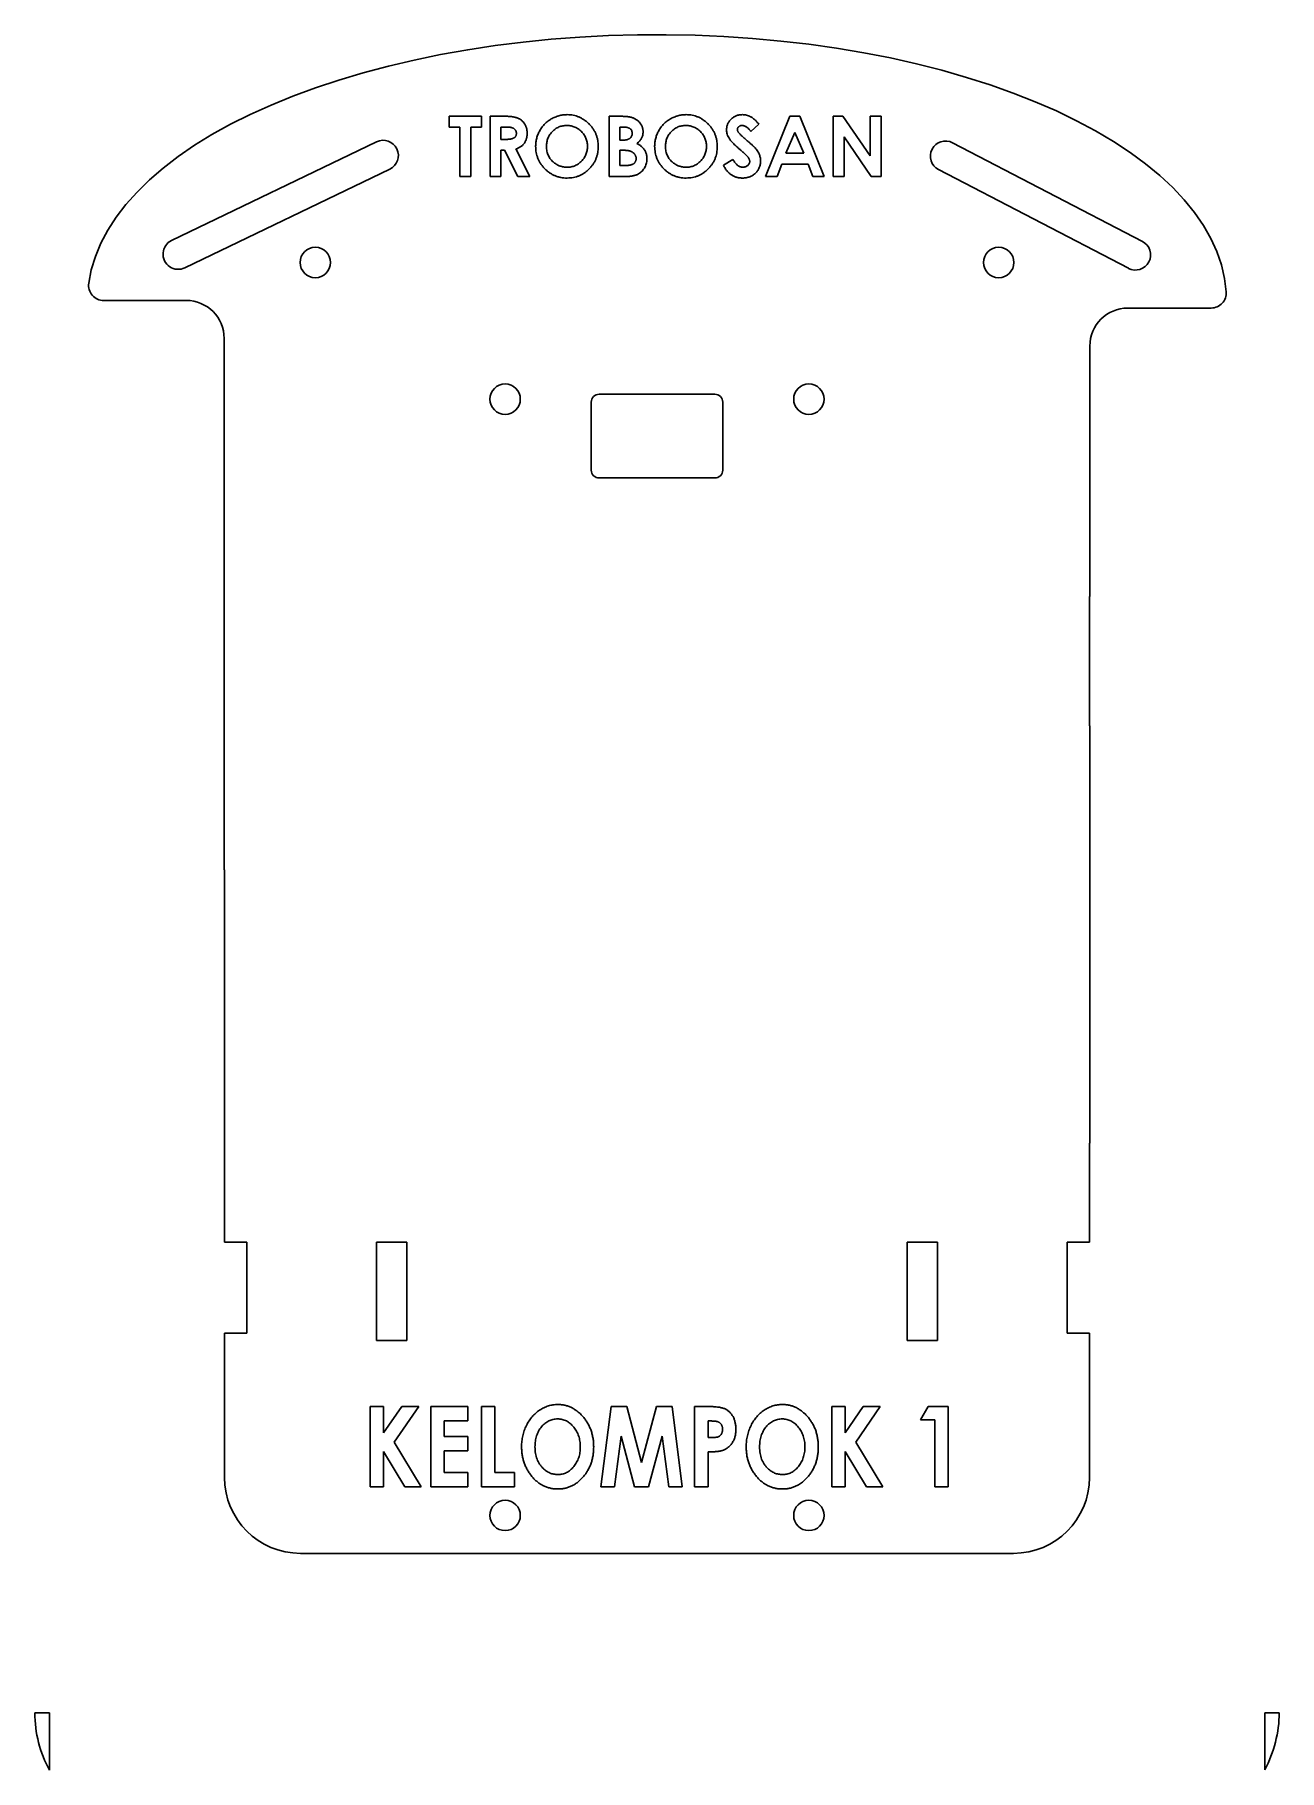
# Model space of a CAD drawing. Header units: millimetres. Extents: x -82 to 82, y -101 to 128.
import ezdxf

# ---------------------------------------------------------------- set-up
doc = ezdxf.new("R2010")
doc.units = ezdxf.units.MM

msp = doc.modelspace()

# ---------------------------------------------------------------- linework, layer by layer
at = {"color": 7, "linetype": 'Continuous', "lineweight": 25}
for p, q in [((-27.37, 117.26), (-23.1, 117.26)), ((-27.37, 115.84), (-27.37, 117.26)), ((-23.1, 117.26), (-23.1, 115.84)), ((-21.98, 117.26), (-20.32, 117.26)), ((-21.98, 109.33), (-21.98, 117.26)), ((-6.31, 117.26), (-5.04, 117.26)), ((-6.31, 109.33), (-6.31, 117.26)), ((14.3, 109.33), (17.5, 117.26)), ((17.5, 117.26), (18.83, 117.26)), ((18.83, 117.26), (22.03, 109.33)), ((23.2, 117.26), (24.48, 117.26)), ((23.2, 109.33), (23.2, 117.26)), ((24.48, 117.26), (28.09, 112.04)), ((28.09, 117.26), (29.51, 117.26)), ((28.09, 112.04), (28.09, 117.26)), ((29.51, 117.26), (29.51, 109.33)), ((-25.95, 115.84), (-27.37, 115.84)), ((-25.95, 109.33), (-25.95, 115.84)), ((-24.53, 115.84), (-24.53, 109.33)), ((-23.1, 115.84), (-24.53, 115.84)), ((-20.56, 115.84), (-20.56, 114.21)), ((-20.07, 115.84), (-20.56, 115.84)), ((-4.44, 115.84), (-4.89, 115.84)), ((-4.89, 115.84), (-4.89, 114.11)), ((13.43, 116.2), (12.37, 115.23)), ((18.16, 115.13), (16.97, 112.38)), ((19.35, 112.38), (18.16, 115.13)), ((24.63, 114.53), (24.63, 109.33)), ((28.22, 109.33), (24.63, 114.53)), ((-36.93, 113.89), (-63.92, 100.9)), ((-20.56, 114.21), (-20, 114.21)), ((-20.56, 112.78), (-20.56, 109.33)), ((-20.07, 112.78), (-20.56, 112.78)), ((-18.32, 109.33), (-20.07, 112.78)), ((-18.57, 112.95), (-16.74, 109.33)), ((-4.89, 114.11), (-4.51, 114.11)), ((-4.89, 112.78), (-4.89, 110.75)), ((-4.54, 112.78), (-4.89, 112.78)), ((16.97, 112.38), (19.35, 112.38)), ((63.92, 100.77), (38.92, 113.77)), ((-35.2, 110.29), (-62.18, 97.3)), ((-4.89, 110.75), (-4.47, 110.75)), ((8.75, 110.81), (10, 111.56)), ((16.43, 110.95), (15.82, 109.33)), ((19.89, 110.95), (16.43, 110.95)), ((20.51, 109.33), (19.89, 110.95)), ((62.08, 97.23), (37.08, 110.23)), ((-24.53, 109.33), (-25.95, 109.33)), ((-20.56, 109.33), (-21.98, 109.33)), ((-16.74, 109.33), (-18.32, 109.33)), ((-4.08, 109.33), (-6.31, 109.33)), ((15.82, 109.33), (14.3, 109.33)), ((22.03, 109.33), (20.51, 109.33)), ((24.63, 109.33), (23.2, 109.33)), ((29.51, 109.33), (28.22, 109.33)), ((-72.86, 93), (-62, 93)), ((62, 92), (72.97, 92)), ((-57, 88), (-57, 43.84)), ((57, 67), (57, 87)), ((7.61, 80.65), (-7.61, 80.65)), ((-8.65, 79.61), (-8.65, 70.66)), ((8.65, 70.66), (8.65, 79.61)), ((-7.61, 69.62), (7.61, 69.62)), ((56.99, 67), (57, 67)), ((56.99, 54), (56.99, 67)), ((56.97, 54), (56.99, 54)), ((56.97, 37), (56.97, 54)), ((-57, 43.84), (-56.99, 43.84)), ((-56.99, 43.84), (-56.99, 35)), ((56.98, 37), (56.97, 37)), ((56.98, -18), (56.98, 37)), ((-56.99, 35), (-56.98, 35)), ((-56.98, 35), (-56.98, 18)), ((-56.98, 18), (-56.97, 18)), ((-56.97, 18), (-56.97, -18)), ((-56.97, -18), (-56.96, -18)), ((-56.96, -18), (-56.96, -31)), ((56.96, -18), (56.98, -18)), ((56.96, -31), (56.96, -18)), ((-56.96, -31), (-54, -31)), ((-54, -31), (-54, -43)), ((-36.96, -31), (-32.95, -31)), ((-36.96, -43.95), (-36.96, -31)), ((-32.95, -31), (-32.95, -43.95)), ((32.95, -31), (36.96, -31)), ((32.95, -43.95), (32.95, -31)), ((36.96, -31), (36.96, -43.95)), ((54, -31), (56.96, -31)), ((54, -43), (54, -31)), ((-56.95, -43), (-56.95, -62)), ((-54, -43), (-56.95, -43)), ((56.95, -43), (54, -43)), ((56.95, -62), (56.95, -43)), ((-32.95, -43.95), (-36.96, -43.95)), ((36.96, -43.95), (32.95, -43.95)), ((-37.78, -52.67), (-36.02, -52.67)), ((-37.78, -63.25), (-37.78, -52.67)), ((-36.02, -56.12), (-33.62, -52.67)), ((-36.02, -52.67), (-36.02, -56.12)), ((-31.38, -52.67), (-34.62, -57.35)), ((-33.62, -52.67), (-31.38, -52.67)), ((-29.77, -52.67), (-24.89, -52.67)), ((-29.77, -63.25), (-29.77, -52.67)), ((-28.01, -54.56), (-28.01, -56.6)), ((-24.89, -54.56), (-28.01, -54.56)), ((-24.89, -52.67), (-24.89, -54.56)), ((-23.13, -52.67), (-21.36, -52.67)), ((-23.13, -63.25), (-23.13, -52.67)), ((-21.36, -52.67), (-21.36, -61.35)), ((-7.39, -63.25), (-6.03, -52.67)), ((-6.03, -52.67), (-3.99, -52.67)), ((-3.99, -52.67), (-2.03, -60.05)), ((-2.03, -60.05), (-0.05, -52.67)), ((-0.05, -52.67), (1.98, -52.67)), ((1.98, -52.67), (3.33, -63.25)), ((4.96, -52.67), (6.81, -52.67)), ((4.96, -63.25), (4.96, -52.67)), ((6.73, -54.56), (6.73, -56.74)), ((7.19, -54.56), (6.73, -54.56)), ((23.01, -52.67), (24.77, -52.67)), ((23.01, -63.25), (23.01, -52.67)), ((24.77, -56.12), (27.16, -52.67)), ((24.77, -52.67), (24.77, -56.12)), ((29.41, -52.67), (26.17, -57.35)), ((27.16, -52.67), (29.41, -52.67)), ((34.68, -54.43), (35.7, -52.67)), ((36.58, -54.43), (34.68, -54.43)), ((35.7, -52.67), (38.34, -52.67)), ((36.58, -63.25), (36.58, -54.43)), ((38.34, -52.67), (38.34, -63.25)), ((-28.01, -56.6), (-24.89, -56.6)), ((-24.89, -56.6), (-24.89, -58.5)), ((-4.74, -56.56), (-5.6, -63.25)), ((-2.96, -63.25), (-4.74, -56.56)), ((0.69, -56.56), (-1.1, -63.25)), ((1.54, -63.25), (0.69, -56.56)), ((6.73, -56.74), (7.25, -56.74)), ((-36.02, -58.57), (-36.02, -63.25)), ((-33.2, -63.25), (-36.02, -58.57)), ((-34.62, -57.35), (-31.06, -63.25)), ((-28.01, -58.5), (-28.01, -61.35)), ((-24.89, -58.5), (-28.01, -58.5)), ((6.73, -58.64), (6.73, -63.25)), ((24.77, -58.57), (24.77, -63.25)), ((27.59, -63.25), (24.77, -58.57)), ((26.17, -57.35), (29.72, -63.25)), ((-28.01, -61.35), (-24.89, -61.35)), ((-24.89, -61.35), (-24.89, -63.25)), ((-21.36, -61.35), (-18.78, -61.35)), ((-18.78, -61.35), (-18.78, -63.25)), ((-36.02, -63.25), (-37.78, -63.25)), ((-31.06, -63.25), (-33.2, -63.25)), ((-24.89, -63.25), (-29.77, -63.25)), ((-18.78, -63.25), (-23.13, -63.25)), ((-5.6, -63.25), (-7.39, -63.25)), ((-1.1, -63.25), (-2.96, -63.25)), ((3.33, -63.25), (1.54, -63.25)), ((6.73, -63.25), (4.96, -63.25)), ((24.77, -63.25), (23.01, -63.25)), ((29.72, -63.25), (27.59, -63.25)), ((38.34, -63.25), (36.58, -63.25)), ((46.95, -72), (-46.95, -72)), ((-80.01, -93), (-81.95, -93)), ((-80.01, -93), (-80.01, -100.56)), ((80.04, -100.51), (80.04, -93)), ((81.95, -93), (80.04, -93))]:
    msp.add_line(p, q, dxfattribs=at)
at = {"color": 7, "linetype": 'Continuous', "lineweight": 25, "flags": 128}
msp.add_lwpolyline([(74.96, 94.14), (74.74, 95.91), (74.33, 97.68), (73.72, 99.43), (72.93, 101.17), (71.95, 102.88), (70.78, 104.57), (69.43, 106.23), (67.91, 107.86), (66.21, 109.45), (64.33, 110.99), (62.3, 112.49), (60.1, 113.94), (57.74, 115.33), (55.24, 116.67), (52.6, 117.95), (49.82, 119.16), (46.91, 120.31), (43.89, 121.38), (40.75, 122.38), (37.5, 123.31), (34.16, 124.16), (30.73, 124.93), (27.22, 125.61), (23.64, 126.22), (20, 126.73), (16.31, 127.16), (12.58, 127.5), (8.81, 127.76), (5.02, 127.92), (1.22, 128), (-2.58, 127.98), (-6.38, 127.87), (-10.16, 127.68), (-13.92, 127.39), (-17.64, 127.02), (-21.31, 126.56), (-24.93, 126.01), (-28.49, 125.38), (-31.97, 124.66), (-35.37, 123.86), (-38.68, 122.99), (-41.88, 122.03), (-44.99, 121.01), (-47.97, 119.9), (-50.83, 118.73), (-53.56, 117.5), (-56.16, 116.2), (-58.61, 114.84), (-60.9, 113.43), (-63.04, 111.96), (-65.02, 110.44), (-66.84, 108.88), (-68.47, 107.28), (-69.94, 105.64), (-71.22, 103.97), (-72.32, 102.27), (-73.24, 100.55), (-73.96, 98.8), (-74.5, 97.04), (-74.84, 95.28)], dxfattribs=at)
at = {"color": 7, "linetype": 'Continuous', "lineweight": 25}
for centre in [(-45, 98), (45, 98), (-20, 80), (20, 80), (-20, -67), (20, -67)]:
    msp.add_circle(centre, 2, dxfattribs=at)
for centre, radius, start, end in [((-36.06, 112.09), 2, 295.7036, 115.7036), ((38, 112), 2, 62.5256, 242.5256), ((-63.05, 99.1), 2, 115.7036, 295.7036), ((63, 99), 2, 242.5256, 62.5256), ((-72.86, 95), 2, 172.0481, 270), ((72.97, 94), 2, 270, 3.992), ((-62, 88), 5, 0, 90), ((62, 87), 5, 90, 180), ((-7.61, 79.61), 1.04, 90, 180), ((7.61, 79.61), 1.04, 0, 90), ((-7.61, 70.66), 1.04, 180, 270), ((7.61, 70.66), 1.04, 270, 0), ((-46.95, -62), 10, 180, 270), ((46.95, -62), 10, 270, 0), ((-65.59, -92.84), 16.36, 180.5576, 208.1666), ((65.61, -92.84), 16.34, 332.0236, 359.4537)]:
    msp.add_arc(centre, radius, start, end, dxfattribs=at)
for points, knots in [([(-20.32, 117.26), (-20.21, 117.26), (-20, 117.26), (-19.7, 117.25), (-19.42, 117.23), (-19.16, 117.21), (-18.93, 117.17), (-18.72, 117.14), (-18.54, 117.09), (-18.38, 117.04), (-18.24, 116.97), (-18.1, 116.9), (-17.98, 116.82), (-17.86, 116.73), (-17.74, 116.63), (-17.64, 116.52), (-17.54, 116.4), (-17.45, 116.27), (-17.37, 116.13), (-17.29, 115.99), (-17.23, 115.84), (-17.18, 115.69), (-17.14, 115.53), (-17.12, 115.36), (-17.1, 115.19), (-17.1, 115.07), (-17.1, 115.01)], [0, 0, 0, 0, 0.072889, 0.140186, 0.202277, 0.258895, 0.310483, 0.357095, 0.398514, 0.435038, 0.469251, 0.502805, 0.53621, 0.569379, 0.602801, 0.636666, 0.670929, 0.705803, 0.741189, 0.776304, 0.812004, 0.847969, 0.884522, 0.921974, 0.960198, 1, 1, 1, 1]), ([(-15.98, 113.3), (-15.98, 113.39), (-15.97, 113.58), (-15.94, 113.85), (-15.9, 114.13), (-15.84, 114.39), (-15.77, 114.65), (-15.67, 114.9), (-15.56, 115.15), (-15.43, 115.39), (-15.29, 115.62), (-15.13, 115.85), (-14.96, 116.05), (-14.78, 116.25), (-14.58, 116.43), (-14.37, 116.61), (-14.15, 116.76), (-13.92, 116.91), (-13.67, 117.04), (-13.43, 117.15), (-13.17, 117.25), (-12.91, 117.33), (-12.65, 117.39), (-12.39, 117.43), (-12.11, 117.46), (-11.93, 117.46), (-11.84, 117.47)], [0, 0, 0, 0, 0.043114, 0.085683, 0.127594, 0.169059, 0.210432, 0.251811, 0.293444, 0.335381, 0.377477, 0.418688, 0.459873, 0.500873, 0.541873, 0.583212, 0.624763, 0.666988, 0.70937, 0.751103, 0.792568, 0.833545, 0.874827, 0.916018, 0.957859, 1, 1, 1, 1]), ([(-11.84, 117.47), (-11.7, 117.46), (-11.43, 117.46), (-11.03, 117.4), (-10.64, 117.3), (-10.27, 117.17), (-9.92, 116.99), (-9.57, 116.78), (-9.25, 116.53), (-8.94, 116.25), (-8.66, 115.94), (-8.41, 115.61), (-8.2, 115.26), (-8.03, 114.89), (-7.9, 114.51), (-7.8, 114.11), (-7.74, 113.7), (-7.74, 113.41), (-7.73, 113.27)], [0, 0, 0, 0, 0.063396, 0.125157, 0.185649, 0.245977, 0.306108, 0.367351, 0.429902, 0.49454, 0.559373, 0.62241, 0.684357, 0.745807, 0.80743, 0.869996, 0.933928, 1, 1, 1, 1]), ([(-5.04, 117.26), (-4.95, 117.26), (-4.78, 117.26), (-4.53, 117.25), (-4.3, 117.24), (-4.09, 117.23), (-3.89, 117.21), (-3.72, 117.19), (-3.56, 117.16), (-3.46, 117.13), (-3.42, 117.12)], [0, 0, 0, 0, 0.1639957, 0.3173286, 0.4580599, 0.5891584, 0.707952, 0.816322, 0.9135847, 1, 1, 1, 1]), ([(-3.42, 117.12), (-3.36, 117.1), (-3.24, 117.07), (-3.07, 117.01), (-2.92, 116.93), (-2.77, 116.85), (-2.62, 116.76), (-2.49, 116.65), (-2.37, 116.54), (-2.26, 116.41), (-2.16, 116.28), (-2.07, 116.14), (-2, 116), (-1.94, 115.85), (-1.89, 115.69), (-1.86, 115.53), (-1.84, 115.36), (-1.83, 115.25), (-1.83, 115.19)], [0, 0, 0, 0, 0.0687498, 0.1349091, 0.1997211, 0.2629737, 0.325357, 0.3873361, 0.4494075, 0.5111175, 0.5724726, 0.6330772, 0.692861, 0.7525607, 0.8127376, 0.8734793, 0.9357765, 1, 1, 1, 1]), ([(-0.31, 113.3), (-0.3, 113.39), (-0.3, 113.58), (-0.27, 113.85), (-0.23, 114.13), (-0.17, 114.39), (-0.09, 114.65), (0, 114.9), (0.11, 115.15), (0.24, 115.39), (0.39, 115.62), (0.54, 115.85), (0.71, 116.05), (0.9, 116.25), (1.09, 116.43), (1.3, 116.61), (1.52, 116.76), (1.76, 116.91), (2, 117.04), (2.25, 117.15), (2.5, 117.25), (2.76, 117.33), (3.02, 117.39), (3.29, 117.43), (3.56, 117.46), (3.74, 117.46), (3.83, 117.47)], [0, 0, 0, 0, 0.043114, 0.085683, 0.127594, 0.169059, 0.210432, 0.251811, 0.293444, 0.335381, 0.377477, 0.418688, 0.459873, 0.500873, 0.541873, 0.583212, 0.624763, 0.666988, 0.70937, 0.751103, 0.792568, 0.833545, 0.874827, 0.916018, 0.957859, 1, 1, 1, 1]), ([(3.83, 117.47), (3.97, 117.46), (4.24, 117.46), (4.64, 117.4), (5.03, 117.3), (5.4, 117.17), (5.76, 116.99), (6.1, 116.78), (6.42, 116.53), (6.73, 116.25), (7.01, 115.94), (7.26, 115.61), (7.47, 115.26), (7.64, 114.89), (7.77, 114.51), (7.87, 114.11), (7.93, 113.7), (7.93, 113.41), (7.94, 113.27)], [0, 0, 0, 0, 0.063396, 0.125157, 0.185649, 0.245977, 0.306108, 0.367351, 0.429902, 0.49454, 0.559373, 0.62241, 0.684357, 0.745807, 0.80743, 0.869996, 0.933928, 1, 1, 1, 1]), ([(9.16, 115.45), (9.16, 115.52), (9.16, 115.65), (9.19, 115.85), (9.24, 116.04), (9.3, 116.22), (9.39, 116.4), (9.49, 116.57), (9.62, 116.73), (9.76, 116.88), (9.91, 117.01), (10.07, 117.13), (10.25, 117.24), (10.43, 117.32), (10.62, 117.39), (10.82, 117.43), (11.03, 117.46), (11.17, 117.46), (11.24, 117.47)], [0, 0, 0, 0, 0.063173, 0.124457, 0.184841, 0.244567, 0.304319, 0.3652, 0.427421, 0.491262, 0.555499, 0.618605, 0.680495, 0.742473, 0.804991, 0.868252, 0.932887, 1, 1, 1, 1]), ([(11.24, 117.47), (11.33, 117.46), (11.52, 117.46), (11.8, 117.4), (12.07, 117.32), (12.28, 117.22), (12.45, 117.12), (12.59, 117.03), (12.72, 116.93), (12.86, 116.81), (13, 116.68), (13.14, 116.53), (13.29, 116.37), (13.38, 116.26), (13.43, 116.2)], [0, 0, 0, 0, 0.10691, 0.212977, 0.319777, 0.428556, 0.485857, 0.546559, 0.611431, 0.679821, 0.753159, 0.830753, 0.913133, 1, 1, 1, 1]), ([(-18.52, 115.03), (-18.52, 115.07), (-18.53, 115.15), (-18.56, 115.27), (-18.61, 115.38), (-18.68, 115.48), (-18.76, 115.57), (-18.86, 115.65), (-18.98, 115.71), (-19.08, 115.75), (-19.18, 115.77), (-19.27, 115.79), (-19.37, 115.81), (-19.48, 115.82), (-19.61, 115.83), (-19.75, 115.83), (-19.91, 115.84), (-20.01, 115.84), (-20.07, 115.84)], [0, 0, 0, 0, 0.063769, 0.125262, 0.185414, 0.246807, 0.309422, 0.372533, 0.437733, 0.50575, 0.544013, 0.58837, 0.640389, 0.697897, 0.763272, 0.834979, 0.913874, 1, 1, 1, 1]), ([(-20, 114.21), (-19.93, 114.21), (-19.8, 114.21), (-19.62, 114.22), (-19.45, 114.23), (-19.29, 114.26), (-19.16, 114.28), (-19.04, 114.31), (-18.93, 114.35), (-18.84, 114.4), (-18.76, 114.45), (-18.7, 114.51), (-18.64, 114.57), (-18.6, 114.65), (-18.56, 114.73), (-18.54, 114.82), (-18.52, 114.92), (-18.52, 114.99), (-18.52, 115.03)], [0, 0, 0, 0, 0.10554, 0.202086, 0.290685, 0.370553, 0.44267, 0.507675, 0.565573, 0.616455, 0.663331, 0.708862, 0.753412, 0.798515, 0.845064, 0.893873, 0.944708, 1, 1, 1, 1]), ([(-17.1, 115.01), (-17.1, 114.95), (-17.1, 114.82), (-17.12, 114.64), (-17.14, 114.47), (-17.19, 114.31), (-17.24, 114.15), (-17.3, 114), (-17.38, 113.86), (-17.46, 113.72), (-17.56, 113.6), (-17.67, 113.48), (-17.79, 113.37), (-17.93, 113.27), (-18.07, 113.18), (-18.23, 113.09), (-18.39, 113.01), (-18.51, 112.97), (-18.57, 112.95)], [0, 0, 0, 0, 0.068741, 0.134789, 0.198536, 0.260386, 0.320962, 0.379904, 0.438503, 0.496154, 0.554265, 0.612749, 0.672513, 0.733646, 0.79679, 0.861936, 0.929398, 1, 1, 1, 1]), ([(-11.86, 116.04), (-11.96, 116.04), (-12.14, 116.03), (-12.41, 116), (-12.67, 115.94), (-12.91, 115.85), (-13.15, 115.74), (-13.37, 115.61), (-13.58, 115.44), (-13.78, 115.26), (-13.96, 115.06), (-14.12, 114.85), (-14.25, 114.62), (-14.36, 114.38), (-14.45, 114.12), (-14.51, 113.85), (-14.55, 113.57), (-14.55, 113.38), (-14.55, 113.28)], [0, 0, 0, 0, 0.064609, 0.127512, 0.188521, 0.248708, 0.308598, 0.368812, 0.429888, 0.492802, 0.555743, 0.617485, 0.678969, 0.740198, 0.80236, 0.866245, 0.931707, 1, 1, 1, 1]), ([(-9.16, 113.29), (-9.16, 113.38), (-9.17, 113.57), (-9.2, 113.84), (-9.27, 114.1), (-9.35, 114.36), (-9.46, 114.6), (-9.6, 114.82), (-9.76, 115.04), (-9.94, 115.24), (-10.14, 115.43), (-10.36, 115.59), (-10.58, 115.73), (-10.82, 115.84), (-11.06, 115.93), (-11.32, 116), (-11.59, 116.03), (-11.77, 116.04), (-11.86, 116.04)], [0, 0, 0, 0, 0.065939, 0.129791, 0.192175, 0.253617, 0.314719, 0.376282, 0.438973, 0.503175, 0.567329, 0.629651, 0.69065, 0.751238, 0.811754, 0.872788, 0.93554, 1, 1, 1, 1]), ([(-4.51, 114.11), (-4.46, 114.11), (-4.36, 114.11), (-4.21, 114.12), (-4.08, 114.14), (-3.96, 114.17), (-3.84, 114.2), (-3.74, 114.24), (-3.65, 114.29), (-3.54, 114.36), (-3.43, 114.47), (-3.33, 114.63), (-3.27, 114.81), (-3.26, 114.94), (-3.26, 115)], [0, 0, 0, 0, 0.088776, 0.171377, 0.248114, 0.321161, 0.388033, 0.452091, 0.512268, 0.568866, 0.676936, 0.781012, 0.886918, 1, 1, 1, 1]), ([(-3.26, 115), (-3.26, 115.06), (-3.26, 115.18), (-3.32, 115.35), (-3.42, 115.5), (-3.53, 115.6), (-3.63, 115.67), (-3.72, 115.71), (-3.81, 115.75), (-3.92, 115.78), (-4.04, 115.81), (-4.16, 115.82), (-4.3, 115.84), (-4.39, 115.84), (-4.44, 115.84)], [0, 0, 0, 0, 0.112332, 0.217189, 0.320776, 0.429446, 0.48689, 0.547348, 0.610552, 0.67854, 0.751006, 0.828563, 0.911494, 1, 1, 1, 1]), ([(-1.83, 115.19), (-1.84, 115.12), (-1.84, 114.97), (-1.87, 114.76), (-1.94, 114.55), (-2.02, 114.36), (-2.14, 114.17), (-2.28, 114), (-2.45, 113.82), (-2.59, 113.72), (-2.66, 113.66)], [0, 0, 0, 0, 0.12327, 0.242641, 0.359427, 0.47555, 0.593898, 0.720202, 0.854465, 1, 1, 1, 1]), ([(3.81, 116.04), (3.72, 116.04), (3.53, 116.03), (3.26, 116), (3.01, 115.94), (2.76, 115.85), (2.53, 115.74), (2.3, 115.61), (2.09, 115.44), (1.89, 115.26), (1.71, 115.06), (1.55, 114.85), (1.42, 114.62), (1.31, 114.38), (1.22, 114.12), (1.16, 113.85), (1.13, 113.57), (1.12, 113.38), (1.12, 113.28)], [0, 0, 0, 0, 0.064609, 0.127512, 0.188521, 0.248708, 0.308598, 0.368812, 0.429888, 0.492802, 0.555743, 0.617485, 0.678969, 0.740198, 0.80236, 0.866245, 0.931707, 1, 1, 1, 1]), ([(6.51, 113.29), (6.51, 113.38), (6.5, 113.57), (6.47, 113.84), (6.41, 114.1), (6.32, 114.36), (6.21, 114.6), (6.07, 114.82), (5.91, 115.04), (5.73, 115.24), (5.53, 115.43), (5.31, 115.59), (5.09, 115.73), (4.85, 115.84), (4.61, 115.93), (4.35, 116), (4.08, 116.03), (3.9, 116.04), (3.81, 116.04)], [0, 0, 0, 0, 0.065939, 0.129791, 0.192175, 0.253617, 0.314719, 0.376282, 0.438973, 0.503175, 0.567329, 0.629651, 0.69065, 0.751238, 0.811754, 0.872788, 0.93554, 1, 1, 1, 1]), ([(11.16, 112.67), (11.06, 112.75), (10.86, 112.92), (10.59, 113.16), (10.34, 113.39), (10.12, 113.6), (9.93, 113.8), (9.77, 113.98), (9.64, 114.14), (9.5, 114.34), (9.36, 114.58), (9.25, 114.87), (9.17, 115.16), (9.16, 115.36), (9.16, 115.45)], [0, 0, 0, 0, 0.112125, 0.215201, 0.309902, 0.395959, 0.473447, 0.54214, 0.602523, 0.654726, 0.747804, 0.835278, 0.918925, 1, 1, 1, 1]), ([(11.23, 116.04), (11.18, 116.04), (11.09, 116.04), (10.97, 116.01), (10.86, 115.95), (10.76, 115.89), (10.68, 115.8), (10.62, 115.72), (10.59, 115.62), (10.58, 115.55), (10.58, 115.52)], [0, 0, 0, 0, 0.148126, 0.285993, 0.416634, 0.54738, 0.671583, 0.784401, 0.893266, 1, 1, 1, 1]), ([(10.58, 115.52), (10.58, 115.49), (10.59, 115.42), (10.61, 115.32), (10.66, 115.23), (10.69, 115.17), (10.71, 115.14)], [0, 0, 0, 0, 0.2418814, 0.4871155, 0.7378378, 1, 1, 1, 1]), ([(10.71, 115.14), (10.73, 115.12), (10.78, 115.07), (10.86, 114.98), (10.96, 114.88), (11.08, 114.76), (11.22, 114.62), (11.39, 114.47), (11.59, 114.3), (11.72, 114.18), (11.79, 114.12)], [0, 0, 0, 0, 0.059234, 0.136349, 0.233805, 0.349411, 0.483179, 0.635967, 0.809243, 1, 1, 1, 1]), ([(12.37, 115.23), (12.32, 115.29), (12.23, 115.42), (12.09, 115.58), (11.95, 115.72), (11.81, 115.84), (11.66, 115.93), (11.52, 115.99), (11.37, 116.03), (11.27, 116.04), (11.23, 116.04)], [0, 0, 0, 0, 0.16242, 0.311824, 0.448433, 0.573381, 0.689077, 0.797573, 0.900293, 1, 1, 1, 1]), ([(-11.83, 109.12), (-11.97, 109.12), (-12.26, 109.13), (-12.68, 109.19), (-13.08, 109.29), (-13.46, 109.43), (-13.83, 109.6), (-14.17, 109.81), (-14.5, 110.07), (-14.8, 110.35), (-15.07, 110.67), (-15.32, 111), (-15.52, 111.35), (-15.69, 111.71), (-15.82, 112.09), (-15.91, 112.48), (-15.97, 112.88), (-15.97, 113.16), (-15.98, 113.3)], [0, 0, 0, 0, 0.0667487, 0.131152, 0.1937322, 0.2553255, 0.3163882, 0.3780269, 0.4404057, 0.5045574, 0.5686583, 0.6309862, 0.6922881, 0.7526154, 0.8131995, 0.8740161, 0.9361584, 1, 1, 1, 1]), ([(-14.55, 113.28), (-14.55, 113.17), (-14.54, 112.96), (-14.5, 112.64), (-14.42, 112.35), (-14.31, 112.08), (-14.18, 111.82), (-14.01, 111.58), (-13.81, 111.35), (-13.65, 111.22), (-13.58, 111.16)], [0, 0, 0, 0, 0.134807, 0.264199, 0.388462, 0.509942, 0.63041, 0.750671, 0.873455, 1, 1, 1, 1]), ([(-11.83, 110.55), (-11.74, 110.55), (-11.56, 110.55), (-11.3, 110.59), (-11.05, 110.65), (-10.8, 110.74), (-10.57, 110.85), (-10.35, 110.99), (-10.14, 111.15), (-9.94, 111.33), (-9.76, 111.54), (-9.6, 111.75), (-9.46, 111.98), (-9.35, 112.22), (-9.26, 112.47), (-9.2, 112.73), (-9.17, 113.01), (-9.16, 113.19), (-9.16, 113.29)], [0, 0, 0, 0, 0.064147, 0.126212, 0.186841, 0.246936, 0.307256, 0.368151, 0.430071, 0.493875, 0.557981, 0.62087, 0.682525, 0.744036, 0.805889, 0.868968, 0.933247, 1, 1, 1, 1]), ([(-7.73, 113.27), (-7.74, 113.13), (-7.75, 112.85), (-7.8, 112.44), (-7.9, 112.04), (-8.03, 111.66), (-8.2, 111.3), (-8.4, 110.96), (-8.65, 110.63), (-8.93, 110.32), (-9.23, 110.04), (-9.55, 109.8), (-9.89, 109.59), (-10.25, 109.42), (-10.62, 109.28), (-11.01, 109.19), (-11.41, 109.13), (-11.69, 109.13), (-11.83, 109.12)], [0, 0, 0, 0, 0.065722, 0.129508, 0.191722, 0.253161, 0.314316, 0.375952, 0.43862, 0.502973, 0.567129, 0.629552, 0.690477, 0.751072, 0.811668, 0.872929, 0.935501, 1, 1, 1, 1]), ([(-2.75, 111.68), (-2.75, 111.72), (-2.75, 111.8), (-2.77, 111.92), (-2.81, 112.03), (-2.85, 112.14), (-2.91, 112.24), (-2.98, 112.33), (-3.07, 112.41), (-3.17, 112.49), (-3.28, 112.56), (-3.41, 112.62), (-3.56, 112.67), (-3.72, 112.71), (-3.9, 112.75), (-4.1, 112.77), (-4.32, 112.78), (-4.47, 112.78), (-4.54, 112.78)], [0, 0, 0, 0, 0.052826, 0.102892, 0.151698, 0.199578, 0.247224, 0.295723, 0.346254, 0.398507, 0.45429, 0.514042, 0.579093, 0.650037, 0.727451, 0.811452, 0.902476, 1, 1, 1, 1]), ([(-2.66, 113.66), (-2.6, 113.63), (-2.49, 113.58), (-2.33, 113.49), (-2.19, 113.39), (-2.06, 113.29), (-1.94, 113.18), (-1.83, 113.06), (-1.73, 112.94), (-1.64, 112.82), (-1.57, 112.69), (-1.5, 112.55), (-1.45, 112.41), (-1.4, 112.27), (-1.37, 112.11), (-1.34, 111.95), (-1.33, 111.79), (-1.32, 111.68), (-1.32, 111.62)], [0, 0, 0, 0, 0.0727912, 0.1427234, 0.2094913, 0.2747163, 0.3368864, 0.3976856, 0.4570537, 0.5153126, 0.5728222, 0.630776, 0.6895055, 0.7487433, 0.8092253, 0.8707153, 0.9342652, 1, 1, 1, 1]), ([(3.84, 109.12), (3.7, 109.12), (3.41, 109.13), (2.99, 109.19), (2.59, 109.29), (2.21, 109.43), (1.84, 109.6), (1.5, 109.81), (1.17, 110.07), (0.87, 110.35), (0.6, 110.67), (0.35, 111), (0.15, 111.35), (-0.02, 111.71), (-0.15, 112.09), (-0.24, 112.48), (-0.29, 112.88), (-0.3, 113.16), (-0.31, 113.3)], [0, 0, 0, 0, 0.0667487, 0.131152, 0.1937322, 0.2553255, 0.3163882, 0.3780269, 0.4404057, 0.5045574, 0.5686583, 0.6309862, 0.6922881, 0.7526154, 0.8131995, 0.8740161, 0.9361584, 1, 1, 1, 1]), ([(1.12, 113.28), (1.12, 113.17), (1.13, 112.96), (1.17, 112.64), (1.25, 112.35), (1.36, 112.08), (1.49, 111.82), (1.66, 111.58), (1.86, 111.35), (2.02, 111.22), (2.1, 111.16)], [0, 0, 0, 0, 0.134807, 0.264199, 0.388462, 0.509942, 0.63041, 0.750671, 0.873455, 1, 1, 1, 1]), ([(3.84, 110.55), (3.93, 110.55), (4.11, 110.55), (4.37, 110.59), (4.63, 110.65), (4.87, 110.74), (5.1, 110.85), (5.32, 110.99), (5.53, 111.15), (5.73, 111.33), (5.92, 111.54), (6.07, 111.75), (6.21, 111.98), (6.32, 112.22), (6.41, 112.47), (6.47, 112.73), (6.51, 113.01), (6.51, 113.19), (6.51, 113.29)], [0, 0, 0, 0, 0.064147, 0.126212, 0.186841, 0.246936, 0.307256, 0.368151, 0.430071, 0.493875, 0.557981, 0.62087, 0.682525, 0.744036, 0.805889, 0.868968, 0.933247, 1, 1, 1, 1]), ([(7.94, 113.27), (7.93, 113.13), (7.93, 112.85), (7.87, 112.44), (7.78, 112.04), (7.65, 111.66), (7.47, 111.3), (7.27, 110.96), (7.02, 110.63), (6.75, 110.32), (6.44, 110.04), (6.12, 109.8), (5.78, 109.59), (5.42, 109.42), (5.05, 109.28), (4.66, 109.19), (4.26, 109.13), (3.98, 109.13), (3.84, 109.12)], [0, 0, 0, 0, 0.065722, 0.129508, 0.191722, 0.253161, 0.314316, 0.375952, 0.43862, 0.502973, 0.567129, 0.629552, 0.690477, 0.751072, 0.811668, 0.872929, 0.935501, 1, 1, 1, 1]), ([(12.21, 111.3), (12.21, 111.34), (12.2, 111.44), (12.16, 111.57), (12.1, 111.71), (12.03, 111.82), (11.96, 111.92), (11.89, 112), (11.8, 112.09), (11.7, 112.18), (11.59, 112.29), (11.46, 112.41), (11.31, 112.54), (11.21, 112.62), (11.16, 112.67)], [0, 0, 0, 0, 0.076347, 0.155091, 0.238352, 0.328404, 0.379384, 0.439618, 0.509831, 0.588875, 0.677436, 0.775547, 0.882636, 1, 1, 1, 1]), ([(11.79, 114.12), (11.86, 114.06), (11.99, 113.95), (12.17, 113.79), (12.33, 113.65), (12.46, 113.53), (12.58, 113.43), (12.68, 113.34), (12.75, 113.26), (12.8, 113.22), (12.82, 113.2)], [0, 0, 0, 0, 0.192953, 0.366184, 0.520457, 0.655012, 0.770624, 0.865677, 0.942675, 1, 1, 1, 1]), ([(12.82, 113.2), (12.89, 113.13), (13.02, 112.98), (13.2, 112.75), (13.34, 112.53), (13.45, 112.31), (13.53, 112.09), (13.59, 111.86), (13.63, 111.63), (13.63, 111.46), (13.64, 111.38)], [0, 0, 0, 0, 0.150833, 0.289954, 0.417139, 0.535255, 0.648751, 0.762405, 0.879827, 1, 1, 1, 1]), ([(-13.58, 111.16), (-13.51, 111.11), (-13.39, 111.01), (-13.18, 110.89), (-12.98, 110.78), (-12.76, 110.7), (-12.54, 110.63), (-12.31, 110.58), (-12.07, 110.55), (-11.91, 110.55), (-11.83, 110.55)], [0, 0, 0, 0, 0.127991, 0.253098, 0.376184, 0.498936, 0.621526, 0.745707, 0.871575, 1, 1, 1, 1]), ([(-4.47, 110.75), (-4.39, 110.75), (-4.24, 110.75), (-4.01, 110.76), (-3.81, 110.78), (-3.63, 110.81), (-3.47, 110.84), (-3.33, 110.88), (-3.21, 110.93), (-3.1, 110.98), (-3.02, 111.05), (-2.95, 111.12), (-2.88, 111.19), (-2.84, 111.28), (-2.79, 111.37), (-2.77, 111.47), (-2.75, 111.57), (-2.75, 111.64), (-2.75, 111.68)], [0, 0, 0, 0, 0.109567, 0.210657, 0.302002, 0.385143, 0.459013, 0.524719, 0.583227, 0.634208, 0.681186, 0.726275, 0.770113, 0.81408, 0.857994, 0.903339, 0.950545, 1, 1, 1, 1]), ([(-1.32, 111.62), (-1.33, 111.51), (-1.34, 111.3), (-1.4, 110.99), (-1.51, 110.69), (-1.66, 110.41), (-1.85, 110.15), (-2.06, 109.93), (-2.3, 109.74), (-2.52, 109.61), (-2.71, 109.53), (-2.87, 109.48), (-3.04, 109.43), (-3.22, 109.39), (-3.42, 109.36), (-3.63, 109.34), (-3.85, 109.33), (-4, 109.33), (-4.08, 109.33)], [0, 0, 0, 0, 0.080259, 0.158391, 0.236258, 0.315105, 0.393222, 0.468731, 0.542781, 0.617708, 0.656365, 0.69708, 0.740697, 0.786729, 0.835579, 0.88725, 0.941898, 1, 1, 1, 1]), ([(2.1, 111.16), (2.16, 111.11), (2.29, 111.01), (2.49, 110.89), (2.69, 110.78), (2.91, 110.7), (3.13, 110.63), (3.36, 110.58), (3.6, 110.55), (3.76, 110.55), (3.84, 110.55)], [0, 0, 0, 0, 0.127991, 0.253098, 0.376184, 0.498936, 0.621526, 0.745707, 0.871575, 1, 1, 1, 1]), ([(11.25, 109.12), (11.18, 109.12), (11.05, 109.13), (10.85, 109.14), (10.66, 109.18), (10.48, 109.22), (10.3, 109.28), (10.13, 109.35), (9.96, 109.43), (9.8, 109.53), (9.65, 109.64), (9.5, 109.76), (9.36, 109.9), (9.23, 110.05), (9.1, 110.22), (8.98, 110.4), (8.86, 110.6), (8.79, 110.74), (8.75, 110.81)], [0, 0, 0, 0, 0.063551, 0.125868, 0.18624, 0.244977, 0.303358, 0.36123, 0.418489, 0.475937, 0.534204, 0.594059, 0.655469, 0.718772, 0.784975, 0.853522, 0.925182, 1, 1, 1, 1]), ([(10, 111.56), (10.05, 111.48), (10.14, 111.33), (10.29, 111.12), (10.44, 110.94), (10.6, 110.8), (10.77, 110.69), (10.94, 110.61), (11.12, 110.56), (11.24, 110.55), (11.3, 110.55)], [0, 0, 0, 0, 0.160458, 0.307612, 0.442139, 0.566229, 0.681222, 0.789558, 0.895029, 1, 1, 1, 1]), ([(13.64, 111.38), (13.63, 111.3), (13.63, 111.14), (13.6, 110.91), (13.55, 110.69), (13.47, 110.49), (13.38, 110.29), (13.27, 110.1), (13.13, 109.92), (12.98, 109.76), (12.81, 109.61), (12.62, 109.48), (12.42, 109.37), (12.21, 109.28), (11.99, 109.21), (11.76, 109.16), (11.51, 109.13), (11.34, 109.12), (11.25, 109.12)], [0, 0, 0, 0, 0.065201, 0.127927, 0.189047, 0.248544, 0.307607, 0.367248, 0.426963, 0.488617, 0.550392, 0.611331, 0.672556, 0.734024, 0.797341, 0.86225, 0.929625, 1, 1, 1, 1]), ([(11.3, 110.55), (11.37, 110.55), (11.49, 110.55), (11.66, 110.6), (11.81, 110.67), (11.95, 110.77), (12.06, 110.88), (12.15, 111.01), (12.2, 111.15), (12.21, 111.25), (12.21, 111.3)], [0, 0, 0, 0, 0.141986, 0.275473, 0.404346, 0.53543, 0.661427, 0.777867, 0.88828, 1, 1, 1, 1]), ([(-17.83, -57.95), (-17.83, -57.83), (-17.83, -57.58), (-17.8, -57.21), (-17.75, -56.85), (-17.68, -56.5), (-17.59, -56.15), (-17.48, -55.81), (-17.35, -55.48), (-17.2, -55.16), (-17.04, -54.85), (-16.86, -54.56), (-16.66, -54.28), (-16.45, -54.02), (-16.22, -53.77), (-15.98, -53.54), (-15.73, -53.33), (-15.46, -53.14), (-15.18, -52.96), (-14.89, -52.81), (-14.6, -52.68), (-14.31, -52.58), (-14, -52.49), (-13.7, -52.44), (-13.38, -52.4), (-13.17, -52.4), (-13.07, -52.39)], [0, 0, 0, 0, 0.046173, 0.091692, 0.136424, 0.180558, 0.22445, 0.267991, 0.311669, 0.355305, 0.398699, 0.441099, 0.482841, 0.524013, 0.564796, 0.605744, 0.646309, 0.687202, 0.727861, 0.767635, 0.806741, 0.845418, 0.883817, 0.922277, 0.960864, 1, 1, 1, 1]), ([(-13.07, -52.39), (-12.91, -52.4), (-12.59, -52.41), (-12.13, -52.49), (-11.68, -52.61), (-11.26, -52.79), (-10.85, -53.03), (-10.45, -53.31), (-10.08, -53.64), (-9.72, -54.02), (-9.4, -54.43), (-9.11, -54.88), (-8.87, -55.34), (-8.67, -55.83), (-8.53, -56.34), (-8.41, -56.87), (-8.35, -57.42), (-8.34, -57.8), (-8.34, -57.99)], [0, 0, 0, 0, 0.058735, 0.115818, 0.1725, 0.229287, 0.286711, 0.345953, 0.40726, 0.471622, 0.536803, 0.601301, 0.665309, 0.729497, 0.79449, 0.861053, 0.929309, 1, 1, 1, 1]), ([(11.75, -57.95), (11.75, -57.83), (11.75, -57.58), (11.78, -57.21), (11.83, -56.85), (11.9, -56.5), (11.99, -56.15), (12.1, -55.81), (12.23, -55.48), (12.38, -55.16), (12.54, -54.85), (12.72, -54.56), (12.92, -54.28), (13.13, -54.02), (13.35, -53.77), (13.6, -53.54), (13.85, -53.33), (14.12, -53.14), (14.4, -52.96), (14.69, -52.81), (14.98, -52.68), (15.27, -52.58), (15.58, -52.49), (15.88, -52.44), (16.2, -52.4), (16.41, -52.4), (16.51, -52.39)], [0, 0, 0, 0, 0.046173, 0.091692, 0.136424, 0.180558, 0.22445, 0.267991, 0.311669, 0.355305, 0.398699, 0.441099, 0.482841, 0.524013, 0.564796, 0.605744, 0.646309, 0.687202, 0.727861, 0.767635, 0.806741, 0.845418, 0.883817, 0.922277, 0.960864, 1, 1, 1, 1]), ([(16.51, -52.39), (16.67, -52.4), (16.99, -52.41), (17.45, -52.49), (17.89, -52.61), (18.32, -52.79), (18.73, -53.03), (19.13, -53.31), (19.5, -53.64), (19.86, -54.02), (20.18, -54.43), (20.47, -54.88), (20.71, -55.34), (20.91, -55.83), (21.05, -56.34), (21.16, -56.87), (21.23, -57.42), (21.24, -57.8), (21.24, -57.99)], [0, 0, 0, 0, 0.058735, 0.115818, 0.1725, 0.229287, 0.286711, 0.345953, 0.40726, 0.471622, 0.536803, 0.601301, 0.665309, 0.729497, 0.79449, 0.861053, 0.929309, 1, 1, 1, 1]), ([(-13.09, -54.29), (-13.19, -54.3), (-13.4, -54.3), (-13.7, -54.35), (-13.98, -54.43), (-14.25, -54.55), (-14.52, -54.7), (-14.76, -54.88), (-15, -55.09), (-15.22, -55.33), (-15.42, -55.6), (-15.59, -55.89), (-15.74, -56.19), (-15.86, -56.52), (-15.95, -56.86), (-16.02, -57.22), (-16.06, -57.59), (-16.07, -57.85), (-16.07, -57.98)], [0, 0, 0, 0, 0.058688, 0.115633, 0.171537, 0.226927, 0.283533, 0.341017, 0.400685, 0.462918, 0.526575, 0.589972, 0.654236, 0.719017, 0.78562, 0.854656, 0.925708, 1, 1, 1, 1]), ([(-10.1, -57.96), (-10.1, -57.84), (-10.11, -57.59), (-10.15, -57.23), (-10.22, -56.88), (-10.31, -56.54), (-10.44, -56.22), (-10.58, -55.92), (-10.76, -55.63), (-10.97, -55.36), (-11.19, -55.11), (-11.42, -54.89), (-11.67, -54.7), (-11.93, -54.56), (-12.21, -54.44), (-12.49, -54.35), (-12.79, -54.3), (-12.99, -54.3), (-13.09, -54.29)], [0, 0, 0, 0, 0.071796, 0.141199, 0.208557, 0.274395, 0.339226, 0.403407, 0.467846, 0.532668, 0.59661, 0.657379, 0.715831, 0.772532, 0.828693, 0.885066, 0.941861, 1, 1, 1, 1]), ([(6.81, -52.67), (6.93, -52.67), (7.16, -52.67), (7.49, -52.68), (7.8, -52.71), (8.09, -52.74), (8.34, -52.78), (8.57, -52.84), (8.78, -52.9), (9.02, -53), (9.28, -53.15), (9.56, -53.38), (9.81, -53.66), (10.02, -53.99), (10.19, -54.36), (10.3, -54.77), (10.38, -55.21), (10.38, -55.51), (10.39, -55.67)], [0, 0, 0, 0, 0.0665815, 0.1285196, 0.1858903, 0.2387413, 0.2868368, 0.3302512, 0.3700145, 0.4056528, 0.472493, 0.5389835, 0.6072506, 0.6787377, 0.7532193, 0.8307935, 0.9125605, 1, 1, 1, 1]), ([(8.24, -54.77), (8.21, -54.76), (8.16, -54.72), (8.06, -54.68), (7.95, -54.64), (7.83, -54.62), (7.69, -54.59), (7.54, -54.58), (7.37, -54.57), (7.25, -54.57), (7.19, -54.56)], [0, 0, 0, 0, 0.085288, 0.179908, 0.28515, 0.401957, 0.531015, 0.674782, 0.829637, 1, 1, 1, 1]), ([(8.62, -55.67), (8.62, -55.62), (8.62, -55.52), (8.61, -55.38), (8.57, -55.26), (8.53, -55.14), (8.48, -55.03), (8.41, -54.93), (8.33, -54.85), (8.27, -54.8), (8.24, -54.77)], [0, 0, 0, 0, 0.146377, 0.283199, 0.412408, 0.53664, 0.653429, 0.768789, 0.884168, 1, 1, 1, 1]), ([(16.49, -54.29), (16.38, -54.3), (16.18, -54.3), (15.88, -54.35), (15.6, -54.43), (15.32, -54.55), (15.06, -54.7), (14.81, -54.88), (14.58, -55.09), (14.36, -55.33), (14.16, -55.6), (13.99, -55.89), (13.84, -56.19), (13.72, -56.52), (13.62, -56.86), (13.56, -57.22), (13.52, -57.59), (13.51, -57.85), (13.51, -57.98)], [0, 0, 0, 0, 0.058688, 0.115633, 0.171537, 0.226927, 0.283533, 0.341017, 0.400685, 0.462918, 0.526575, 0.589972, 0.654236, 0.719017, 0.78562, 0.854656, 0.925708, 1, 1, 1, 1]), ([(19.48, -57.96), (19.48, -57.84), (19.47, -57.59), (19.43, -57.23), (19.36, -56.88), (19.27, -56.54), (19.14, -56.22), (18.99, -55.92), (18.81, -55.63), (18.61, -55.36), (18.39, -55.11), (18.15, -54.89), (17.91, -54.7), (17.65, -54.56), (17.37, -54.44), (17.09, -54.35), (16.79, -54.3), (16.59, -54.3), (16.49, -54.29)], [0, 0, 0, 0, 0.071796, 0.141199, 0.208557, 0.274395, 0.339226, 0.403407, 0.467846, 0.532668, 0.59661, 0.657379, 0.715831, 0.772532, 0.828693, 0.885066, 0.941861, 1, 1, 1, 1]), ([(7.25, -56.74), (7.34, -56.73), (7.52, -56.73), (7.76, -56.71), (7.95, -56.68), (8.1, -56.64), (8.22, -56.57), (8.33, -56.49), (8.41, -56.39), (8.49, -56.27), (8.55, -56.14), (8.6, -55.99), (8.62, -55.84), (8.62, -55.73), (8.62, -55.67)], [0, 0, 0, 0, 0.1404764, 0.259371, 0.3551762, 0.430082, 0.4948251, 0.5589889, 0.6235707, 0.6915902, 0.7628897, 0.8374795, 0.9160498, 1, 1, 1, 1]), ([(10.39, -55.67), (10.39, -55.76), (10.38, -55.93), (10.36, -56.19), (10.32, -56.43), (10.27, -56.66), (10.2, -56.88), (10.11, -57.09), (10.01, -57.29), (9.89, -57.47), (9.77, -57.65), (9.63, -57.81), (9.47, -57.95), (9.31, -58.08), (9.13, -58.2), (8.95, -58.31), (8.75, -58.4), (8.61, -58.45), (8.54, -58.47)], [0, 0, 0, 0, 0.07349, 0.1443, 0.212118, 0.277832, 0.341947, 0.40437, 0.465601, 0.526083, 0.586138, 0.644844, 0.703039, 0.76113, 0.819479, 0.878444, 0.938651, 1, 1, 1, 1]), ([(-13.05, -63.52), (-13.22, -63.52), (-13.55, -63.51), (-14.04, -63.42), (-14.5, -63.3), (-14.94, -63.11), (-15.36, -62.88), (-15.76, -62.59), (-16.13, -62.26), (-16.48, -61.87), (-16.79, -61.45), (-17.08, -61.01), (-17.31, -60.55), (-17.5, -60.07), (-17.65, -59.57), (-17.76, -59.05), (-17.82, -58.51), (-17.83, -58.14), (-17.83, -57.95)], [0, 0, 0, 0, 0.061882, 0.121608, 0.180073, 0.238281, 0.29652, 0.356049, 0.417468, 0.481436, 0.546149, 0.609982, 0.673391, 0.736561, 0.800559, 0.865237, 0.931655, 1, 1, 1, 1]), ([(-16.07, -57.98), (-16.07, -58.12), (-16.06, -58.41), (-16.01, -58.82), (-15.92, -59.21), (-15.8, -59.58), (-15.66, -59.92), (-15.47, -60.24), (-15.25, -60.54), (-15.08, -60.72), (-14.99, -60.81)], [0, 0, 0, 0, 0.1396498, 0.273388, 0.4008972, 0.5240268, 0.6444262, 0.7628054, 0.8805686, 1, 1, 1, 1]), ([(-13.06, -61.62), (-12.96, -61.62), (-12.76, -61.61), (-12.47, -61.56), (-12.19, -61.48), (-11.92, -61.36), (-11.66, -61.21), (-11.41, -61.03), (-11.18, -60.81), (-10.96, -60.57), (-10.76, -60.3), (-10.58, -60.01), (-10.43, -59.71), (-10.31, -59.39), (-10.21, -59.05), (-10.15, -58.7), (-10.11, -58.34), (-10.1, -58.09), (-10.1, -57.96)], [0, 0, 0, 0, 0.057681, 0.114021, 0.169843, 0.225439, 0.282132, 0.340371, 0.400935, 0.464391, 0.529281, 0.593898, 0.658105, 0.723184, 0.789421, 0.857586, 0.927364, 1, 1, 1, 1]), ([(-8.34, -57.99), (-8.34, -58.18), (-8.35, -58.55), (-8.42, -59.1), (-8.52, -59.63), (-8.67, -60.13), (-8.87, -60.61), (-9.1, -61.07), (-9.39, -61.51), (-9.71, -61.92), (-10.06, -62.29), (-10.43, -62.62), (-10.82, -62.9), (-11.23, -63.13), (-11.66, -63.3), (-12.11, -63.43), (-12.57, -63.51), (-12.89, -63.51), (-13.05, -63.52)], [0, 0, 0, 0, 0.070352, 0.138518, 0.204626, 0.269527, 0.333536, 0.397362, 0.461322, 0.52618, 0.590016, 0.651166, 0.710266, 0.767925, 0.824971, 0.882191, 0.940369, 1, 1, 1, 1]), ([(8.54, -58.47), (8.5, -58.49), (8.4, -58.52), (8.24, -58.55), (8.05, -58.57), (7.83, -58.6), (7.59, -58.61), (7.33, -58.63), (7.03, -58.63), (6.83, -58.64), (6.73, -58.64)], [0, 0, 0, 0, 0.07807, 0.168874, 0.272985, 0.390585, 0.521711, 0.667723, 0.826369, 1, 1, 1, 1]), ([(16.53, -63.52), (16.36, -63.52), (16.03, -63.51), (15.54, -63.42), (15.08, -63.3), (14.64, -63.11), (14.22, -62.88), (13.82, -62.59), (13.45, -62.26), (13.1, -61.87), (12.78, -61.45), (12.5, -61.01), (12.27, -60.55), (12.08, -60.07), (11.93, -59.57), (11.82, -59.05), (11.76, -58.51), (11.75, -58.14), (11.75, -57.95)], [0, 0, 0, 0, 0.061882, 0.121608, 0.180073, 0.238281, 0.29652, 0.356049, 0.417468, 0.481436, 0.546149, 0.609982, 0.673391, 0.736561, 0.800559, 0.865237, 0.931655, 1, 1, 1, 1]), ([(13.51, -57.98), (13.51, -58.12), (13.52, -58.41), (13.57, -58.82), (13.65, -59.21), (13.77, -59.58), (13.92, -59.92), (14.11, -60.24), (14.33, -60.54), (14.5, -60.72), (14.59, -60.81)], [0, 0, 0, 0, 0.13965, 0.273388, 0.400897, 0.524027, 0.644426, 0.762805, 0.880569, 1, 1, 1, 1]), ([(16.52, -61.62), (16.62, -61.62), (16.82, -61.61), (17.11, -61.56), (17.39, -61.48), (17.66, -61.36), (17.92, -61.21), (18.17, -61.03), (18.4, -60.81), (18.62, -60.57), (18.82, -60.3), (19, -60.01), (19.15, -59.71), (19.27, -59.39), (19.36, -59.05), (19.43, -58.7), (19.47, -58.34), (19.48, -58.09), (19.48, -57.96)], [0, 0, 0, 0, 0.057681, 0.114021, 0.169843, 0.225439, 0.282132, 0.340371, 0.400935, 0.464391, 0.529281, 0.593898, 0.658105, 0.723184, 0.789421, 0.857586, 0.927364, 1, 1, 1, 1]), ([(21.24, -57.99), (21.24, -58.18), (21.23, -58.55), (21.16, -59.1), (21.06, -59.63), (20.91, -60.13), (20.71, -60.61), (20.47, -61.07), (20.19, -61.51), (19.87, -61.92), (19.52, -62.29), (19.15, -62.62), (18.76, -62.9), (18.35, -63.13), (17.92, -63.3), (17.47, -63.43), (17, -63.51), (16.69, -63.51), (16.53, -63.52)], [0, 0, 0, 0, 0.070352, 0.138518, 0.204626, 0.269527, 0.333536, 0.397362, 0.461322, 0.52618, 0.590016, 0.651166, 0.710266, 0.767925, 0.824971, 0.882191, 0.940369, 1, 1, 1, 1]), ([(-14.99, -60.81), (-14.92, -60.87), (-14.78, -61), (-14.56, -61.16), (-14.33, -61.31), (-14.09, -61.42), (-13.84, -61.51), (-13.59, -61.57), (-13.33, -61.61), (-13.15, -61.62), (-13.06, -61.62)], [0, 0, 0, 0, 0.133474, 0.262529, 0.387409, 0.510086, 0.631808, 0.752892, 0.875542, 1, 1, 1, 1]), ([(14.59, -60.81), (14.66, -60.87), (14.8, -61), (15.02, -61.16), (15.25, -61.31), (15.49, -61.42), (15.74, -61.51), (15.99, -61.57), (16.25, -61.61), (16.43, -61.62), (16.52, -61.62)], [0, 0, 0, 0, 0.133474, 0.262529, 0.387409, 0.510086, 0.631808, 0.752892, 0.875542, 1, 1, 1, 1])]:
    msp.add_open_spline(points, degree=3, knots=knots, dxfattribs=at)

doc.saveas('drawing.dxf')
